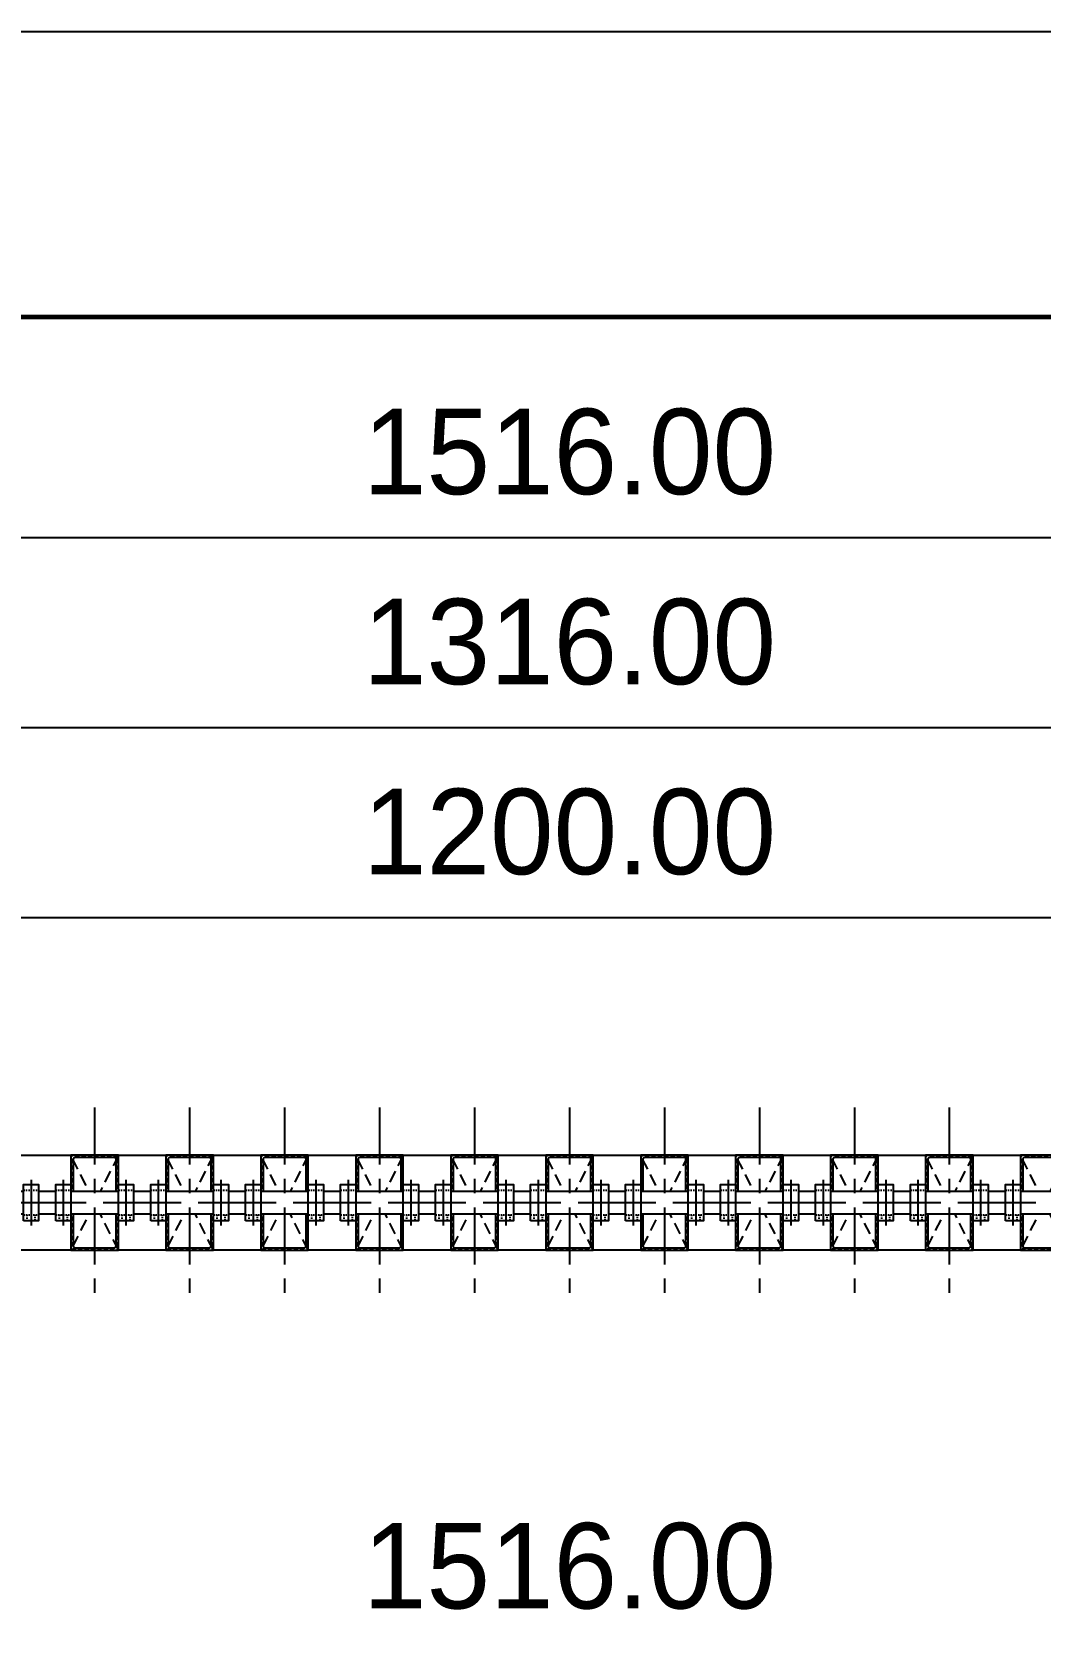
# Model space of a CAD drawing. Header units: millimetres. Extents: x -244126 to 368105, y -173968 to 259060.
# Drawn here: x 24090 to 24621, y 31374 to 32216 of the extents above; entities that cross this region are included whole.
import ezdxf
from ezdxf.enums import TextEntityAlignment as Align

# ---------------------------------------------------------------- set-up
doc = ezdxf.new("R2010")
doc.units = ezdxf.units.MM
doc.header["$MEASUREMENT"] = 0
for name, pattern in [('ACAD_ISO04W100', [30, 24, -3, 0, -3]), ('CENTER', [2, 1.25, -0.25, 0.25, -0.25]), ('HIDDEN', [9.525, 6.35, -3.175]), ('TA_GL_030.00000', [82.5, 30, -7.5, 7.5, -7.5, 30]), ('TA_HL_003.00000', [19.5, 10.65, -8.85]), ('TA_L1', [6.5, 3.55, -2.95])]:
    doc.linetypes.add(name, pattern=pattern)
for name, color, linetype in [('000 - GRID', 8, 'CENTER'), ('000 - H A T C H', 8, 'Continuous'), ('000 - H I D D E N', 7, 'Continuous'), ('000 - T E X T', 4, 'Continuous'), ('000 - TITLEBLOCK', 4, 'Continuous'), ('000 - WIPEOUT', 250, 'Continuous'), ('001 - ASCESSORIES', 1, 'Continuous'), ('002 - STRUCTURAL STEEL', 4, 'Continuous'), ('A04_TUBE SERIES', 7, 'Continuous')]:
    doc.layers.add(name, color=color, linetype=linetype)
doc.styles.add('Cetury Gothic', font='GOTHIC.TTF')
doc.styles.add('CORDIA', font='cordia.shx')
doc.styles.add('TA', font='Cordia New.ttf', dxfattribs={"height": 4.5})
doc.dimstyles.new('DIM E-E', dxfattribs={"dimscale": 2, "dimtxt": 0.18, "dimasz": 0.1, "dimexe": 0.1, "dimexo": 0.1, "dimgap": 0.09, "dimtad": 1, "dimtoh": 1, "dimzin": 0, "dimdsep": 46, "dimtxsty": 'CORDIA', "dimblk": 'OBLIQUE', "dimcen": 0.1, "dimdle": 0.1, "dimclrd": 40, "dimclre": 140, "dimclrt": 3, "dimadec": 0, "dimazin": 0, "dimtfac": 1, "dimtix": 1, "dimtmove": 2, "dimatfit": 3, "dimfxl": 1, "dimtolj": 1, "dimtzin": 0, "dimarcsym": 0})

# ---------------------------------------------------------------- blocks, each defined once
blk = doc.blocks.new('*U3387')
at = {"color": 0}
blk.add_wipeout([(50, 25), (1366, 25), (1366, -25), (50, -25)], dxfattribs=at).dxf.layer = '002 - STRUCTURAL STEEL'
at = {"layer": '002 - STRUCTURAL STEEL', "color": 0, "linetype": 'ByBlock'}
blk.add_lwpolyline([(50, 25), (1366, 25), (1366, -25), (50, -25)], close=True, dxfattribs=at)
blk = doc.blocks.new('*U3383')
at = {"color": 250}
for points in [[(-237.5, 0), (-237.5, 50), (-262.5, 50), (-262.5, 0)], [(-187.5, 0), (-187.5, 50), (-212.5, 50), (-212.5, 0)], [(-137.5, 0), (-137.5, 50), (-162.5, 50), (-162.5, 0)], [(-87.5, 0), (-87.5, 50), (-112.5, 50), (-112.5, 0)], [(-37.5, 0), (-37.5, 50), (-62.5, 50), (-62.5, 0)], [(12.5, 0), (12.5, 50), (-12.5, 50), (-12.5, 0)], [(62.5, 0), (62.5, 50), (37.5, 50), (37.5, 0)], [(112.5, 0), (112.5, 50), (87.5, 50), (87.5, 0)], [(162.5, 0), (162.5, 50), (137.5, 50), (137.5, 0)], [(212.5, 0), (212.5, 50), (187.5, 50), (187.5, 0)], [(262.5, 0), (262.5, 50), (237.5, 50), (237.5, 0)]]:
    blk.add_wipeout(points, dxfattribs=at).dxf.layer = '000 - WIPEOUT'
at = {"layer": '000 - H I D D E N', "color": 8, "linetype": 'HIDDEN'}
for p, q in [((-237.5, 0), (-262.5, 50)), ((-237.5, 50), (-262.5, 0)), ((-187.5, 0), (-212.5, 50)), ((-187.5, 50), (-212.5, 0)), ((-137.5, 0), (-162.5, 50)), ((-137.5, 50), (-162.5, 0)), ((-87.5, 0), (-112.5, 50)), ((-87.5, 50), (-112.5, 0)), ((-37.5, 0), (-62.5, 50)), ((-37.5, 50), (-62.5, 0)), ((12.5, 0), (-12.5, 50)), ((12.5, 50), (-12.5, 0)), ((62.5, 0), (37.5, 50)), ((62.5, 50), (37.5, 0)), ((112.5, 0), (87.5, 50)), ((112.5, 50), (87.5, 0)), ((162.5, 0), (137.5, 50)), ((162.5, 50), (137.5, 0)), ((212.5, 0), (187.5, 50)), ((212.5, 50), (187.5, 0)), ((262.5, 0), (237.5, 50)), ((262.5, 50), (237.5, 0))]:
    blk.add_line(p, q, dxfattribs=at)
at = {"layer": '002 - STRUCTURAL STEEL', "color": 0}
for points in [[(-237.5, 0), (-237.5, 50), (-262.5, 50), (-262.5, 0)], [(-187.5, 0), (-187.5, 50), (-212.5, 50), (-212.5, 0)], [(-137.5, 0), (-137.5, 50), (-162.5, 50), (-162.5, 0)], [(-87.5, 0), (-87.5, 50), (-112.5, 50), (-112.5, 0)], [(-37.5, 0), (-37.5, 50), (-62.5, 50), (-62.5, 0)], [(12.5, 0), (12.5, 50), (-12.5, 50), (-12.5, 0)], [(62.5, 0), (62.5, 50), (37.5, 50), (37.5, 0)], [(112.5, 0), (112.5, 50), (87.5, 50), (87.5, 0)], [(162.5, 0), (162.5, 50), (137.5, 50), (137.5, 0)], [(212.5, 0), (212.5, 50), (187.5, 50), (187.5, 0)], [(262.5, 0), (262.5, 50), (237.5, 50), (237.5, 0)]]:
    blk.add_lwpolyline(points, close=True, dxfattribs=at)
for points in [[(-238.7, 2.2), (-238.7, 47.8, 0.414214), (-239.7, 48.8), (-260.3, 48.8, 0.414214), (-261.3, 47.8), (-261.3, 2.2, 0.414214), (-260.3, 1.2), (-239.7, 1.2, 0.414214)], [(-188.7, 2.2), (-188.7, 47.8, 0.414214), (-189.7, 48.8), (-210.3, 48.8, 0.414214), (-211.3, 47.8), (-211.3, 2.2, 0.414214), (-210.3, 1.2), (-189.7, 1.2, 0.414214)], [(-138.7, 2.2), (-138.7, 47.8, 0.414214), (-139.7, 48.8), (-160.3, 48.8, 0.414214), (-161.3, 47.8), (-161.3, 2.2, 0.414214), (-160.3, 1.2), (-139.7, 1.2, 0.414214)], [(-88.7, 2.2), (-88.7, 47.8, 0.414214), (-89.7, 48.8), (-110.3, 48.8, 0.414214), (-111.3, 47.8), (-111.3, 2.2, 0.414214), (-110.3, 1.2), (-89.7, 1.2, 0.414214)], [(-38.7, 2.2), (-38.7, 47.8, 0.414214), (-39.7, 48.8), (-60.3, 48.8, 0.414214), (-61.3, 47.8), (-61.3, 2.2, 0.414214), (-60.3, 1.2), (-39.7, 1.2, 0.414214)], [(11.3, 2.2), (11.3, 47.8, 0.414214), (10.3, 48.8), (-10.3, 48.8, 0.414214), (-11.3, 47.8), (-11.3, 2.2, 0.414214), (-10.3, 1.2), (10.3, 1.2, 0.414214)], [(61.3, 2.2), (61.3, 47.8, 0.414214), (60.3, 48.8), (39.7, 48.8, 0.414214), (38.7, 47.8), (38.7, 2.2, 0.414214), (39.7, 1.2), (60.3, 1.2, 0.414214)], [(111.3, 2.2), (111.3, 47.8, 0.414214), (110.3, 48.8), (89.7, 48.8, 0.414214), (88.7, 47.8), (88.7, 2.2, 0.414214), (89.7, 1.2), (110.3, 1.2, 0.414214)], [(161.3, 2.2), (161.3, 47.8, 0.414214), (160.3, 48.8), (139.7, 48.8, 0.414214), (138.7, 47.8), (138.7, 2.2, 0.414214), (139.7, 1.2), (160.3, 1.2, 0.414214)], [(211.3, 2.2), (211.3, 47.8, 0.414214), (210.3, 48.8), (189.7, 48.8, 0.414214), (188.7, 47.8), (188.7, 2.2, 0.414214), (189.7, 1.2), (210.3, 1.2, 0.414214)], [(261.3, 2.2), (261.3, 47.8, 0.414214), (260.3, 48.8), (239.7, 48.8, 0.414214), (238.7, 47.8), (238.7, 2.2, 0.414214), (239.7, 1.2), (260.3, 1.2, 0.414214)]]:
    blk.add_lwpolyline(points, format="xyb", close=True, dxfattribs=at)
at = {"layer": 'Defpoints', "color": 250}
for points in [[(-237.5, 0), (-237.5, 50), (-262.5, 50), (-262.5, 0)], [(-187.5, 0), (-187.5, 50), (-212.5, 50), (-212.5, 0)], [(-137.5, 0), (-137.5, 50), (-162.5, 50), (-162.5, 0)], [(-87.5, 0), (-87.5, 50), (-112.5, 50), (-112.5, 0)], [(-37.5, 0), (-37.5, 50), (-62.5, 50), (-62.5, 0)], [(12.5, 0), (12.5, 50), (-12.5, 50), (-12.5, 0)], [(62.5, 0), (62.5, 50), (37.5, 50), (37.5, 0)], [(112.5, 0), (112.5, 50), (87.5, 50), (87.5, 0)], [(162.5, 0), (162.5, 50), (137.5, 50), (137.5, 0)], [(212.5, 0), (212.5, 50), (187.5, 50), (187.5, 0)], [(262.5, 0), (262.5, 50), (237.5, 50), (237.5, 0)]]:
    blk.add_lwpolyline(points, close=True, dxfattribs=at)
at = {"color": 250}
for points in [[(-237.5, 0), (-237.5, 50), (-262.5, 50), (-262.5, 0)], [(-187.5, 0), (-187.5, 50), (-212.5, 50), (-212.5, 0)], [(-137.5, 0), (-137.5, 50), (-162.5, 50), (-162.5, 0)], [(-87.5, 0), (-87.5, 50), (-112.5, 50), (-112.5, 0)], [(-37.5, 0), (-37.5, 50), (-62.5, 50), (-62.5, 0)], [(12.5, 0), (12.5, 50), (-12.5, 50), (-12.5, 0)], [(62.5, 0), (62.5, 50), (37.5, 50), (37.5, 0)], [(112.5, 0), (112.5, 50), (87.5, 50), (87.5, 0)], [(162.5, 0), (162.5, 50), (137.5, 50), (137.5, 0)], [(212.5, 0), (212.5, 50), (187.5, 50), (187.5, 0)], [(262.5, 0), (262.5, 50), (237.5, 50), (237.5, 0)]]:
    blk.add_wipeout(points, dxfattribs=at).dxf.layer = '000 - WIPEOUT'
at = {"layer": '000 - H A T C H'}
h = blk.add_hatch(dxfattribs=at)
h.set_pattern_fill('ANSI32', color=256, scale=0.25)
h.set_pattern_definition([(45, (-250, 37.5), (-1.6838, 1.6838), []), (45, (-248.8775, 37.5), (-1.6838, 1.6838), [])])
h.paths.add_polyline_path([(-237.5, 0), (-237.5, 50), (-262.5, 50), (-262.5, 0)])
edge = h.paths.add_edge_path(flags=16)
edge.add_line((-238.7, 2.2), (-238.7, 47.8))
edge.add_arc((-239.7, 47.8), 1, 0, 90)
edge.add_line((-239.7, 48.8), (-260.3, 48.8))
edge.add_arc((-260.3, 47.8), 1, 90, 180)
edge.add_line((-261.3, 47.8), (-261.3, 2.2))
edge.add_arc((-260.3, 2.2), 1, 180, 270)
edge.add_line((-260.3, 1.2), (-239.7, 1.2))
edge.add_arc((-239.7, 2.2), 1, 270, 360)
h = blk.add_hatch(dxfattribs=at)
h.set_pattern_fill('ANSI32', color=256, scale=0.25)
h.set_pattern_definition([(45, (-200, 37.5), (-1.6838, 1.6838), []), (45, (-198.8775, 37.5), (-1.6838, 1.6838), [])])
h.paths.add_polyline_path([(-187.5, 0), (-187.5, 50), (-212.5, 50), (-212.5, 0)])
edge = h.paths.add_edge_path(flags=16)
edge.add_line((-188.7, 2.2), (-188.7, 47.8))
edge.add_arc((-189.7, 47.8), 1, 0, 90)
edge.add_line((-189.7, 48.8), (-210.3, 48.8))
edge.add_arc((-210.3, 47.8), 1, 90, 180)
edge.add_line((-211.3, 47.8), (-211.3, 2.2))
edge.add_arc((-210.3, 2.2), 1, 180, 270)
edge.add_line((-210.3, 1.2), (-189.7, 1.2))
edge.add_arc((-189.7, 2.2), 1, 270, 360)
h = blk.add_hatch(dxfattribs=at)
h.set_pattern_fill('ANSI32', color=256, scale=0.25)
h.set_pattern_definition([(45, (-150, 37.5), (-1.6838, 1.6838), []), (45, (-148.8775, 37.5), (-1.6838, 1.6838), [])])
h.paths.add_polyline_path([(-137.5, 0), (-137.5, 50), (-162.5, 50), (-162.5, 0)])
edge = h.paths.add_edge_path(flags=16)
edge.add_line((-138.7, 2.2), (-138.7, 47.8))
edge.add_arc((-139.7, 47.8), 1, 0, 90)
edge.add_line((-139.7, 48.8), (-160.3, 48.8))
edge.add_arc((-160.3, 47.8), 1, 90, 180)
edge.add_line((-161.3, 47.8), (-161.3, 2.2))
edge.add_arc((-160.3, 2.2), 1, 180, 270)
edge.add_line((-160.3, 1.2), (-139.7, 1.2))
edge.add_arc((-139.7, 2.2), 1, 270, 360)
h = blk.add_hatch(dxfattribs=at)
h.set_pattern_fill('ANSI32', color=256, scale=0.25)
h.set_pattern_definition([(45, (-100, 37.5), (-1.6838, 1.6838), []), (45, (-98.8775, 37.5), (-1.6838, 1.6838), [])])
h.paths.add_polyline_path([(-87.5, 0), (-87.5, 50), (-112.5, 50), (-112.5, 0)])
edge = h.paths.add_edge_path(flags=16)
edge.add_line((-88.7, 2.2), (-88.7, 47.8))
edge.add_arc((-89.7, 47.8), 1, 0, 90)
edge.add_line((-89.7, 48.8), (-110.3, 48.8))
edge.add_arc((-110.3, 47.8), 1, 90, 180)
edge.add_line((-111.3, 47.8), (-111.3, 2.2))
edge.add_arc((-110.3, 2.2), 1, 180, 270)
edge.add_line((-110.3, 1.2), (-89.7, 1.2))
edge.add_arc((-89.7, 2.2), 1, 270, 360)
h = blk.add_hatch(dxfattribs=at)
h.set_pattern_fill('ANSI32', color=256, scale=0.25)
h.set_pattern_definition([(45, (-50, 37.5), (-1.6838, 1.6838), []), (45, (-48.8775, 37.5), (-1.6838, 1.6838), [])])
h.paths.add_polyline_path([(-37.5, 0), (-37.5, 50), (-62.5, 50), (-62.5, 0)])
edge = h.paths.add_edge_path(flags=16)
edge.add_line((-38.7, 2.2), (-38.7, 47.8))
edge.add_arc((-39.7, 47.8), 1, 0, 90)
edge.add_line((-39.7, 48.8), (-60.3, 48.8))
edge.add_arc((-60.3, 47.8), 1, 90, 180)
edge.add_line((-61.3, 47.8), (-61.3, 2.2))
edge.add_arc((-60.3, 2.2), 1, 180, 270)
edge.add_line((-60.3, 1.2), (-39.7, 1.2))
edge.add_arc((-39.7, 2.2), 1, 270, 360)
h = blk.add_hatch(dxfattribs=at)
h.set_pattern_fill('ANSI32', color=256, scale=0.25)
h.set_pattern_definition([(45, (0, 37.5), (-1.6838, 1.6838), []), (45, (1.1225, 37.5), (-1.6838, 1.6838), [])])
h.paths.add_polyline_path([(12.5, 0), (12.5, 50), (-12.5, 50), (-12.5, 0)])
edge = h.paths.add_edge_path(flags=16)
edge.add_line((11.3, 2.2), (11.3, 47.8))
edge.add_arc((10.3, 47.8), 1, 0, 90)
edge.add_line((10.3, 48.8), (-10.3, 48.8))
edge.add_arc((-10.3, 47.8), 1, 90, 180)
edge.add_line((-11.3, 47.8), (-11.3, 2.2))
edge.add_arc((-10.3, 2.2), 1, 180, 270)
edge.add_line((-10.3, 1.2), (10.3, 1.2))
edge.add_arc((10.3, 2.2), 1, 270, 360)
h = blk.add_hatch(dxfattribs=at)
h.set_pattern_fill('ANSI32', color=256, scale=0.25)
h.set_pattern_definition([(45, (50, 37.5), (-1.6838, 1.6838), []), (45, (51.1225, 37.5), (-1.6838, 1.6838), [])])
h.paths.add_polyline_path([(62.5, 0), (62.5, 50), (37.5, 50), (37.5, 0)])
edge = h.paths.add_edge_path(flags=16)
edge.add_line((61.3, 2.2), (61.3, 47.8))
edge.add_arc((60.3, 47.8), 1, 0, 90)
edge.add_line((60.3, 48.8), (39.7, 48.8))
edge.add_arc((39.7, 47.8), 1, 90, 180)
edge.add_line((38.7, 47.8), (38.7, 2.2))
edge.add_arc((39.7, 2.2), 1, 180, 270)
edge.add_line((39.7, 1.2), (60.3, 1.2))
edge.add_arc((60.3, 2.2), 1, 270, 360)
h = blk.add_hatch(dxfattribs=at)
h.set_pattern_fill('ANSI32', color=256, scale=0.25)
h.set_pattern_definition([(45, (100, 37.5), (-1.6838, 1.6838), []), (45, (101.1225, 37.5), (-1.6838, 1.6838), [])])
h.paths.add_polyline_path([(112.5, 0), (112.5, 50), (87.5, 50), (87.5, 0)])
edge = h.paths.add_edge_path(flags=16)
edge.add_line((111.3, 2.2), (111.3, 47.8))
edge.add_arc((110.3, 47.8), 1, 0, 90)
edge.add_line((110.3, 48.8), (89.7, 48.8))
edge.add_arc((89.7, 47.8), 1, 90, 180)
edge.add_line((88.7, 47.8), (88.7, 2.2))
edge.add_arc((89.7, 2.2), 1, 180, 270)
edge.add_line((89.7, 1.2), (110.3, 1.2))
edge.add_arc((110.3, 2.2), 1, 270, 360)
h = blk.add_hatch(dxfattribs=at)
h.set_pattern_fill('ANSI32', color=256, scale=0.25)
h.set_pattern_definition([(45, (150, 37.5), (-1.6838, 1.6838), []), (45, (151.1225, 37.5), (-1.6838, 1.6838), [])])
h.paths.add_polyline_path([(162.5, 0), (162.5, 50), (137.5, 50), (137.5, 0)])
edge = h.paths.add_edge_path(flags=16)
edge.add_line((161.3, 2.2), (161.3, 47.8))
edge.add_arc((160.3, 47.8), 1, 0, 90)
edge.add_line((160.3, 48.8), (139.7, 48.8))
edge.add_arc((139.7, 47.8), 1, 90, 180)
edge.add_line((138.7, 47.8), (138.7, 2.2))
edge.add_arc((139.7, 2.2), 1, 180, 270)
edge.add_line((139.7, 1.2), (160.3, 1.2))
edge.add_arc((160.3, 2.2), 1, 270, 360)
h = blk.add_hatch(dxfattribs=at)
h.set_pattern_fill('ANSI32', color=256, scale=0.25)
h.set_pattern_definition([(45, (200, 37.5), (-1.6838, 1.6838), []), (45, (201.1225, 37.5), (-1.6838, 1.6838), [])])
h.paths.add_polyline_path([(212.5, 0), (212.5, 50), (187.5, 50), (187.5, 0)])
edge = h.paths.add_edge_path(flags=16)
edge.add_line((211.3, 2.2), (211.3, 47.8))
edge.add_arc((210.3, 47.8), 1, 0, 90)
edge.add_line((210.3, 48.8), (189.7, 48.8))
edge.add_arc((189.7, 47.8), 1, 90, 180)
edge.add_line((188.7, 47.8), (188.7, 2.2))
edge.add_arc((189.7, 2.2), 1, 180, 270)
edge.add_line((189.7, 1.2), (210.3, 1.2))
edge.add_arc((210.3, 2.2), 1, 270, 360)
h = blk.add_hatch(dxfattribs=at)
h.set_pattern_fill('ANSI32', color=256, scale=0.25)
h.set_pattern_definition([(45, (250, 37.5), (-1.6838, 1.6838), []), (45, (251.1225, 37.5), (-1.6838, 1.6838), [])])
h.paths.add_polyline_path([(262.5, 0), (262.5, 50), (237.5, 50), (237.5, 0)])
edge = h.paths.add_edge_path(flags=16)
edge.add_line((261.3, 2.2), (261.3, 47.8))
edge.add_arc((260.3, 47.8), 1, 0, 90)
edge.add_line((260.3, 48.8), (239.7, 48.8))
edge.add_arc((239.7, 47.8), 1, 90, 180)
edge.add_line((238.7, 47.8), (238.7, 2.2))
edge.add_arc((239.7, 2.2), 1, 180, 270)
edge.add_line((239.7, 1.2), (260.3, 1.2))
edge.add_arc((260.3, 2.2), 1, 270, 360)
at = {"layer": '000 - H I D D E N', "color": 8, "linetype": 'HIDDEN'}
for p, q in [((-237.5, 0), (-262.5, 50)), ((-237.5, 50), (-262.5, 0)), ((-187.5, 0), (-212.5, 50)), ((-187.5, 50), (-212.5, 0)), ((-137.5, 0), (-162.5, 50)), ((-137.5, 50), (-162.5, 0)), ((-87.5, 0), (-112.5, 50)), ((-87.5, 50), (-112.5, 0)), ((-37.5, 0), (-62.5, 50)), ((-37.5, 50), (-62.5, 0)), ((12.5, 0), (-12.5, 50)), ((12.5, 50), (-12.5, 0)), ((62.5, 0), (37.5, 50)), ((62.5, 50), (37.5, 0)), ((112.5, 0), (87.5, 50)), ((112.5, 50), (87.5, 0)), ((162.5, 0), (137.5, 50)), ((162.5, 50), (137.5, 0)), ((212.5, 0), (187.5, 50)), ((212.5, 50), (187.5, 0)), ((262.5, 0), (237.5, 50)), ((262.5, 50), (237.5, 0))]:
    blk.add_line(p, q, dxfattribs=at)
at = {"layer": '002 - STRUCTURAL STEEL', "color": 0}
for points in [[(-237.5, 0), (-237.5, 50), (-262.5, 50), (-262.5, 0)], [(-187.5, 0), (-187.5, 50), (-212.5, 50), (-212.5, 0)], [(-137.5, 0), (-137.5, 50), (-162.5, 50), (-162.5, 0)], [(-87.5, 0), (-87.5, 50), (-112.5, 50), (-112.5, 0)], [(-37.5, 0), (-37.5, 50), (-62.5, 50), (-62.5, 0)], [(12.5, 0), (12.5, 50), (-12.5, 50), (-12.5, 0)], [(62.5, 0), (62.5, 50), (37.5, 50), (37.5, 0)], [(112.5, 0), (112.5, 50), (87.5, 50), (87.5, 0)], [(162.5, 0), (162.5, 50), (137.5, 50), (137.5, 0)], [(212.5, 0), (212.5, 50), (187.5, 50), (187.5, 0)], [(262.5, 0), (262.5, 50), (237.5, 50), (237.5, 0)]]:
    blk.add_lwpolyline(points, close=True, dxfattribs=at)
for points in [[(-238.7, 2.2), (-238.7, 47.8, 0.414214), (-239.7, 48.8), (-260.3, 48.8, 0.414214), (-261.3, 47.8), (-261.3, 2.2, 0.414214), (-260.3, 1.2), (-239.7, 1.2, 0.414214)], [(-188.7, 2.2), (-188.7, 47.8, 0.414214), (-189.7, 48.8), (-210.3, 48.8, 0.414214), (-211.3, 47.8), (-211.3, 2.2, 0.414214), (-210.3, 1.2), (-189.7, 1.2, 0.414214)], [(-138.7, 2.2), (-138.7, 47.8, 0.414214), (-139.7, 48.8), (-160.3, 48.8, 0.414214), (-161.3, 47.8), (-161.3, 2.2, 0.414214), (-160.3, 1.2), (-139.7, 1.2, 0.414214)], [(-88.7, 2.2), (-88.7, 47.8, 0.414214), (-89.7, 48.8), (-110.3, 48.8, 0.414214), (-111.3, 47.8), (-111.3, 2.2, 0.414214), (-110.3, 1.2), (-89.7, 1.2, 0.414214)], [(-38.7, 2.2), (-38.7, 47.8, 0.414214), (-39.7, 48.8), (-60.3, 48.8, 0.414214), (-61.3, 47.8), (-61.3, 2.2, 0.414214), (-60.3, 1.2), (-39.7, 1.2, 0.414214)], [(11.3, 2.2), (11.3, 47.8, 0.414214), (10.3, 48.8), (-10.3, 48.8, 0.414214), (-11.3, 47.8), (-11.3, 2.2, 0.414214), (-10.3, 1.2), (10.3, 1.2, 0.414214)], [(61.3, 2.2), (61.3, 47.8, 0.414214), (60.3, 48.8), (39.7, 48.8, 0.414214), (38.7, 47.8), (38.7, 2.2, 0.414214), (39.7, 1.2), (60.3, 1.2, 0.414214)], [(111.3, 2.2), (111.3, 47.8, 0.414214), (110.3, 48.8), (89.7, 48.8, 0.414214), (88.7, 47.8), (88.7, 2.2, 0.414214), (89.7, 1.2), (110.3, 1.2, 0.414214)], [(161.3, 2.2), (161.3, 47.8, 0.414214), (160.3, 48.8), (139.7, 48.8, 0.414214), (138.7, 47.8), (138.7, 2.2, 0.414214), (139.7, 1.2), (160.3, 1.2, 0.414214)], [(211.3, 2.2), (211.3, 47.8, 0.414214), (210.3, 48.8), (189.7, 48.8, 0.414214), (188.7, 47.8), (188.7, 2.2, 0.414214), (189.7, 1.2), (210.3, 1.2, 0.414214)], [(261.3, 2.2), (261.3, 47.8, 0.414214), (260.3, 48.8), (239.7, 48.8, 0.414214), (238.7, 47.8), (238.7, 2.2, 0.414214), (239.7, 1.2), (260.3, 1.2, 0.414214)]]:
    blk.add_lwpolyline(points, format="xyb", close=True, dxfattribs=at)
at = {"layer": 'Defpoints', "color": 250}
for points in [[(-237.5, 0), (-237.5, 50), (-262.5, 50), (-262.5, 0)], [(-187.5, 0), (-187.5, 50), (-212.5, 50), (-212.5, 0)], [(-137.5, 0), (-137.5, 50), (-162.5, 50), (-162.5, 0)], [(-87.5, 0), (-87.5, 50), (-112.5, 50), (-112.5, 0)], [(-37.5, 0), (-37.5, 50), (-62.5, 50), (-62.5, 0)], [(12.5, 0), (12.5, 50), (-12.5, 50), (-12.5, 0)], [(62.5, 0), (62.5, 50), (37.5, 50), (37.5, 0)], [(112.5, 0), (112.5, 50), (87.5, 50), (87.5, 0)], [(162.5, 0), (162.5, 50), (137.5, 50), (137.5, 0)], [(212.5, 0), (212.5, 50), (187.5, 50), (187.5, 0)], [(262.5, 0), (262.5, 50), (237.5, 50), (237.5, 0)]]:
    blk.add_lwpolyline(points, close=True, dxfattribs=at)
blk = doc.blocks.new('*U3384')
at = {"color": 0}
blk.add_wipeout([(-658, 12), (658, 12), (658, 0), (-658, 0)], dxfattribs=at).dxf.layer = '000 - WIPEOUT'
at = {"layer": '002 - STRUCTURAL STEEL', "color": 0, "linetype": 'ByBlock'}
blk.add_lwpolyline([(-658, 12), (658, 12), (658, 0), (-658, 0)], close=True, dxfattribs=at)
blk = doc.blocks.new('000 - FAMELINE_STAINLESS_STEEL_LOCKING_BUSH_(SS-LKB-01)_TOP_VIEW')
at = {"color": 2}
blk.add_wipeout([(-9.5, 4), (9.5, 4), (9.5, -4), (-9.5, -4)], dxfattribs=at).dxf.layer = '000 - WIPEOUT'
at = {"layer": '001 - ASCESSORIES', "linetype": 'TA_L1', "ltscale": 0.2}
for p, q in [((-6.5, 2.25), (-9.5, 2.25)), ((-6.5, 4), (-6.5, -4)), ((6.5, 4), (6.5, -4)), ((-9.5, -2.25), (-6.5, -2.25))]:
    blk.add_line(p, q, dxfattribs=at)
at = {"layer": '001 - ASCESSORIES', "color": 2}
blk.add_lwpolyline([(-9.5, 4), (9.5, 4), (9.5, -4), (-9.5, -4)], close=True, dxfattribs=at)
at = {"layer": 'Defpoints', "color": 250}
for p, q in [((0, 12), (0, -12)), ((12, 0), (-12, 0))]:
    blk.add_line(p, q, dxfattribs=at)
blk = doc.blocks.new('*U3428')
at = {"layer": '001 - ASCESSORIES', "color": 0}
blk.add_blockref('000 - FAMELINE_STAINLESS_STEEL_LOCKING_BUSH_(SS-LKB-01)_TOP_VIEW', (0, 0), dxfattribs=at)
blk = doc.blocks.new('*U301')
at = {"color": 3}
blk.add_point((0, -50), dxfattribs=at)
at = {"layer": '000 - GRID', "color": 0, "linetype": 'ByBlock'}
blk.add_line((0, 25), (0, -75), dxfattribs=at)
at = {"layer": '000 - GRID', "color": 0}
blk.add_point((0, 0), dxfattribs=at)
at = {"style": 'TA', "flags": 1}
blk.add_attdef('LOCATION', (6, 6), '', height=4.5, dxfattribs=at)
blk = doc.blocks.new('A$Cfd196da9')
at = {"color": 0, "linetype": 'ByBlock', "const_width": 0.1}
blk.add_lwpolyline([(-143.5, -98), (96.5, -98), (96.5, 99), (-143.5, 99)], close=True, dxfattribs=at)
blk = doc.blocks.new('*U1681')
at = {"layer": '000 - TITLEBLOCK', "color": 250}
blk.add_lwpolyline([(0, 0), (7425, 0), (7425, 5250), (0, 5250)], close=True, dxfattribs=at)
at = {"layer": '000 - T E X T', "color": 3, "xscale": 25, "yscale": 25, "zscale": 25}
blk.add_blockref('A$Cfd196da9', (3712.5, 2625), dxfattribs=at)
at = {"color": 4, "style": 'TA'}
blk.add_attdef('PAPER_SIZE', text='', height=31.27, dxfattribs=at).set_placement((7107.49, 124.68), align=Align.MIDDLE_RIGHT)
blk.add_attdef('SCALE_SIZE', text='', height=31.27, dxfattribs=at).set_placement((7168.89, 125.33), align=Align.MIDDLE_LEFT)
at = {"layer": '000 - T E X T', "color": 250, "style": 'TA'}
for tag, height, p in [('SUPERLINK', 25, (215.81, 5197.07)), ('NAMEFILE', 25, (215.81, 5147.06)), ('SC', 500, (42.05, 4690.13))]:
    blk.add_attdef(tag, text='', height=height, dxfattribs=at).set_placement(p, align=Align.MIDDLE_LEFT)
at = {"layer": '000 - T E X T', "color": 4, "style": 'TA'}
for tag, height, p in [('PRELIM_NAME_JOB_1', 25, (6558.31, 4127.39)), ('PRELIM_NAME_JOB_2', 25, (6558.31, 4072.85)), ('PRELIM_NAME_PROJECT_1', 37.5, (6185.08, 3866.38)), ('PRELIM_NAME_PROJECT_2', 37.5, (6185.08, 3773.88)), ('PRELIM_NAME_PROJECT_3', 37.5, (6185.08, 3681.38)), ('PRELIM_NAME_TITLE_3', 30, (6193.83, 924.85)), ('DRAWING_NO1', 30, (6182.64, 411.44)), ('DRAWING_NO2', 30, (6182.64, 311.43)), ('PRELIM_NAME_TITLE_1', 1.2, (247.75, 43.65)), ('PRELIM_NAME_TITLE_2', 1.2, (247.75, 40.32))]:
    blk.add_attdef(tag, text='', height=height, dxfattribs=at).set_placement(p, align=Align.MIDDLE_LEFT)
at = {"layer": '000 - T E X T', "color": 4, "style": 'Cetury Gothic'}
for tag, p in [('SHEET_NO.', (7019.74, 424.97)), ('TOTAL_SHEET_NO.', (7012.07, 220.5))]:
    blk.add_attdef(tag, text='', height=45, dxfattribs=at).set_placement(p, align=Align.CENTER)
at = {"layer": '000 - T E X T', "color": 4, "style": 'TA'}
blk.add_attdef('NAME_REMARK', (691.07, 216.3), '', height=50, dxfattribs=at)
blk = doc.blocks.new('_Oblique')
at = {"color": 0, "linetype": 'ByBlock', "lineweight": -2}
blk.add_line((-0.5, -0.5), (0.5, 0.5), dxfattribs=at)
blk = doc.blocks.new('*D3393')
at = {"color": 140, "linetype": 'ACAD_ISO04W100', "lineweight": -2, "transparency": 16777216}
for p, q in [((23773.05, 31674.86), (23773.05, 31774.86)), ((24973.05, 31674.86), (24973.05, 31774.86))]:
    blk.add_line(p, q, dxfattribs=at)
at = {"color": 40, "lineweight": -2, "transparency": 16777216}
blk.add_line((23748.05, 31749.86), (24998.05, 31749.86), dxfattribs=at)
at = {"layer": 'Defpoints', "color": 0, "transparency": 16777216}
for p in [(24973.05, 31749.86), (23773.05, 31649.86), (24973.05, 31649.86)]:
    blk.add_point(p, dxfattribs=at)
at = {"color": 40, "lineweight": -2, "transparency": 16777216, "xscale": 25, "yscale": 25, "zscale": 25, "rotation": 180}
blk.add_blockref('_Oblique', (23773.05, 31749.86), dxfattribs=at)
at = {"color": 40, "lineweight": -2, "transparency": 16777216, "xscale": 25, "yscale": 25, "zscale": 25}
blk.add_blockref('_Oblique', (24973.05, 31749.86), dxfattribs=at)
at = {"color": 3, "transparency": 16777216, "insert": (24373.05, 31794.86), "char_height": 45, "attachment_point": 5, "style": 'CORDIA'}
blk.add_mtext('\\A1;1200.00', dxfattribs=at)
blk = doc.blocks.new('*D3398')
at = {"color": 140, "linetype": 'ACAD_ISO04W100', "lineweight": -2, "transparency": 16777216}
for p, q in [((23715.05, 31674.86), (23715.05, 31874.86)), ((25031.05, 31674.86), (25031.05, 31874.86))]:
    blk.add_line(p, q, dxfattribs=at)
at = {"color": 40, "lineweight": -2, "transparency": 16777216}
blk.add_line((23690.05, 31849.86), (25056.05, 31849.86), dxfattribs=at)
at = {"layer": 'Defpoints', "color": 0, "transparency": 16777216}
for p in [(25031.05, 31849.86), (23715.05, 31649.86), (25031.05, 31649.86)]:
    blk.add_point(p, dxfattribs=at)
at = {"color": 40, "lineweight": -2, "transparency": 16777216, "xscale": 25, "yscale": 25, "zscale": 25, "rotation": 180}
blk.add_blockref('_Oblique', (23715.05, 31849.86), dxfattribs=at)
at = {"color": 40, "lineweight": -2, "transparency": 16777216, "xscale": 25, "yscale": 25, "zscale": 25}
blk.add_blockref('_Oblique', (25031.05, 31849.86), dxfattribs=at)
at = {"color": 3, "transparency": 16777216, "insert": (24373.05, 31894.86), "char_height": 45, "attachment_point": 5, "style": 'CORDIA'}
blk.add_mtext('\\A1;1316.00', dxfattribs=at)
blk = doc.blocks.new('*D3399')
at = {"color": 140, "linetype": 'ACAD_ISO04W100', "lineweight": -2, "transparency": 16777216}
for p, q in [((23615.05, 31674.86), (23615.05, 31974.86)), ((25131.05, 31674.86), (25131.05, 31974.86))]:
    blk.add_line(p, q, dxfattribs=at)
at = {"color": 40, "lineweight": -2, "transparency": 16777216}
blk.add_line((23590.05, 31949.86), (25156.05, 31949.86), dxfattribs=at)
at = {"layer": 'Defpoints', "color": 0, "transparency": 16777216}
for p in [(25131.05, 31949.86), (23615.05, 31649.86), (25131.05, 31649.86)]:
    blk.add_point(p, dxfattribs=at)
at = {"color": 40, "lineweight": -2, "transparency": 16777216, "xscale": 25, "yscale": 25, "zscale": 25, "rotation": 180}
blk.add_blockref('_Oblique', (23615.05, 31949.86), dxfattribs=at)
at = {"color": 40, "lineweight": -2, "transparency": 16777216, "xscale": 25, "yscale": 25, "zscale": 25}
blk.add_blockref('_Oblique', (25131.05, 31949.86), dxfattribs=at)
at = {"color": 3, "transparency": 16777216, "insert": (24373.05, 31994.86), "char_height": 45, "attachment_point": 5, "style": 'CORDIA'}
blk.add_mtext('\\A1;1516.00', dxfattribs=at)
blk = doc.blocks.new('*D3400')
at = {"color": 140, "linetype": 'ACAD_ISO04W100', "lineweight": -2, "transparency": 16777216}
for p, q in [((23615.05, 31088.45), (23615.05, 31388.45)), ((25131.05, 31088.45), (25131.05, 31388.45))]:
    blk.add_line(p, q, dxfattribs=at)
at = {"color": 40, "lineweight": -2, "transparency": 16777216}
blk.add_line((23590.05, 31363.45), (25156.05, 31363.45), dxfattribs=at)
at = {"layer": 'Defpoints', "color": 0, "transparency": 16777216}
for p in [(25131.05, 31363.45), (23615.05, 31063.45), (25131.05, 31063.45)]:
    blk.add_point(p, dxfattribs=at)
at = {"color": 40, "lineweight": -2, "transparency": 16777216, "xscale": 25, "yscale": 25, "zscale": 25, "rotation": 180}
blk.add_blockref('_Oblique', (23615.05, 31363.45), dxfattribs=at)
at = {"color": 40, "lineweight": -2, "transparency": 16777216, "xscale": 25, "yscale": 25, "zscale": 25}
blk.add_blockref('_Oblique', (25131.05, 31363.45), dxfattribs=at)
at = {"color": 3, "transparency": 16777216, "insert": (24373.05, 31408.45), "char_height": 45, "attachment_point": 5, "style": 'CORDIA'}
blk.add_mtext('\\A1;1516.00', dxfattribs=at)

msp = doc.modelspace()

# ---------------------------------------------------------------- block references
at = {"layer": 'A04_TUBE SERIES', "color": 2}
msp.add_blockref('*U3387', (23665.05397, 31599.85657), dxfattribs=at)

# ---------------------------------------------------------------- dimensions: what is measured, and where the dimension line sits
at = {"color": 3}
for base, p1, p2, picture, middle in [((25131.05397, 31949.85657), (23615.05397, 31649.85657), (25131.05397, 31649.85657), '*D3399', (24373.05397, 31994.85657)), ((25031.05397, 31849.85657), (23715.05397, 31649.85657), (25031.05397, 31649.85657), '*D3398', (24373.05397, 31894.85657)), ((24973.05397, 31749.85657), (23773.05397, 31649.85657), (24973.05397, 31649.85657), '*D3393', (24373.05397, 31794.85657)), ((25131.05397, 31363.44662), (23615.05397, 31063.44662), (25131.05397, 31063.44662), '*D3400', (24373.05397, 31408.44662))]:
    dim = msp.add_linear_dim(base=base, p1=p1, p2=p2, dimstyle='DIM E-E', override={"dimscale": 250}, dxfattribs=at)
    dim.commit()
    dim.dimension.update_dxf_attribs({"geometry": picture, "text_midpoint": middle})

# ---------------------------------------------------------------- next in the draw order: block references
msp.add_blockref('*U3383', (24373.05397, 31574.85657), dxfattribs=at)

# ---------------------------------------------------------------- next in the draw order: block references
at = {"color": 2}
msp.add_blockref('*U3384', (24373.05397, 31593.85657), dxfattribs=at)

# ---------------------------------------------------------------- next in the draw order: block references
at = {"color": 3, "rotation": 90}
for p in [(24106.55397, 31599.85657), (24156.55397, 31599.85657), (24206.55397, 31599.85657), (24256.55397, 31599.85657), (24306.55397, 31599.85657), (24356.55397, 31599.85657), (24406.55397, 31599.85657), (24456.55397, 31599.85657), (24506.55397, 31599.85657), (24556.55397, 31599.85657), (24606.55397, 31599.85657)]:
    msp.add_blockref('*U3428', p, dxfattribs=at)
at = {"layer": '000 - GRID', "linetype": 'TA_GL_030.00000'}
for p in [(24123.05397, 31624.85657), (24173.05397, 31624.85657), (24223.05397, 31624.85657), (24273.05397, 31624.85657), (24323.05397, 31624.85657), (24373.05397, 31624.85657), (24423.05397, 31624.85657), (24473.05397, 31624.85657), (24523.05397, 31624.85657), (24573.05397, 31624.85657)]:
    msp.add_blockref('*U301', p, dxfattribs=at)

# ---------------------------------------------------------------- next in the draw order: block references
at = {"color": 3, "rotation": 90}
for p in [(24089.55397, 31599.85657), (24139.55397, 31599.85657), (24189.55397, 31599.85657), (24239.55397, 31599.85657), (24289.55397, 31599.85657), (24339.55397, 31599.85657), (24389.55397, 31599.85657), (24439.55397, 31599.85657), (24489.55397, 31599.85657), (24539.55397, 31599.85657), (24589.55397, 31599.85657)]:
    msp.add_blockref('*U3428', p, dxfattribs=at)

# ---------------------------------------------------------------- next in the draw order: block references
at = {"color": 2, "linetype": 'TA_HL_003.00000'}
msp.add_blockref('*U1681', (22465.05397, 26965.94662), dxfattribs=at)

doc.saveas('drawing.dxf')
